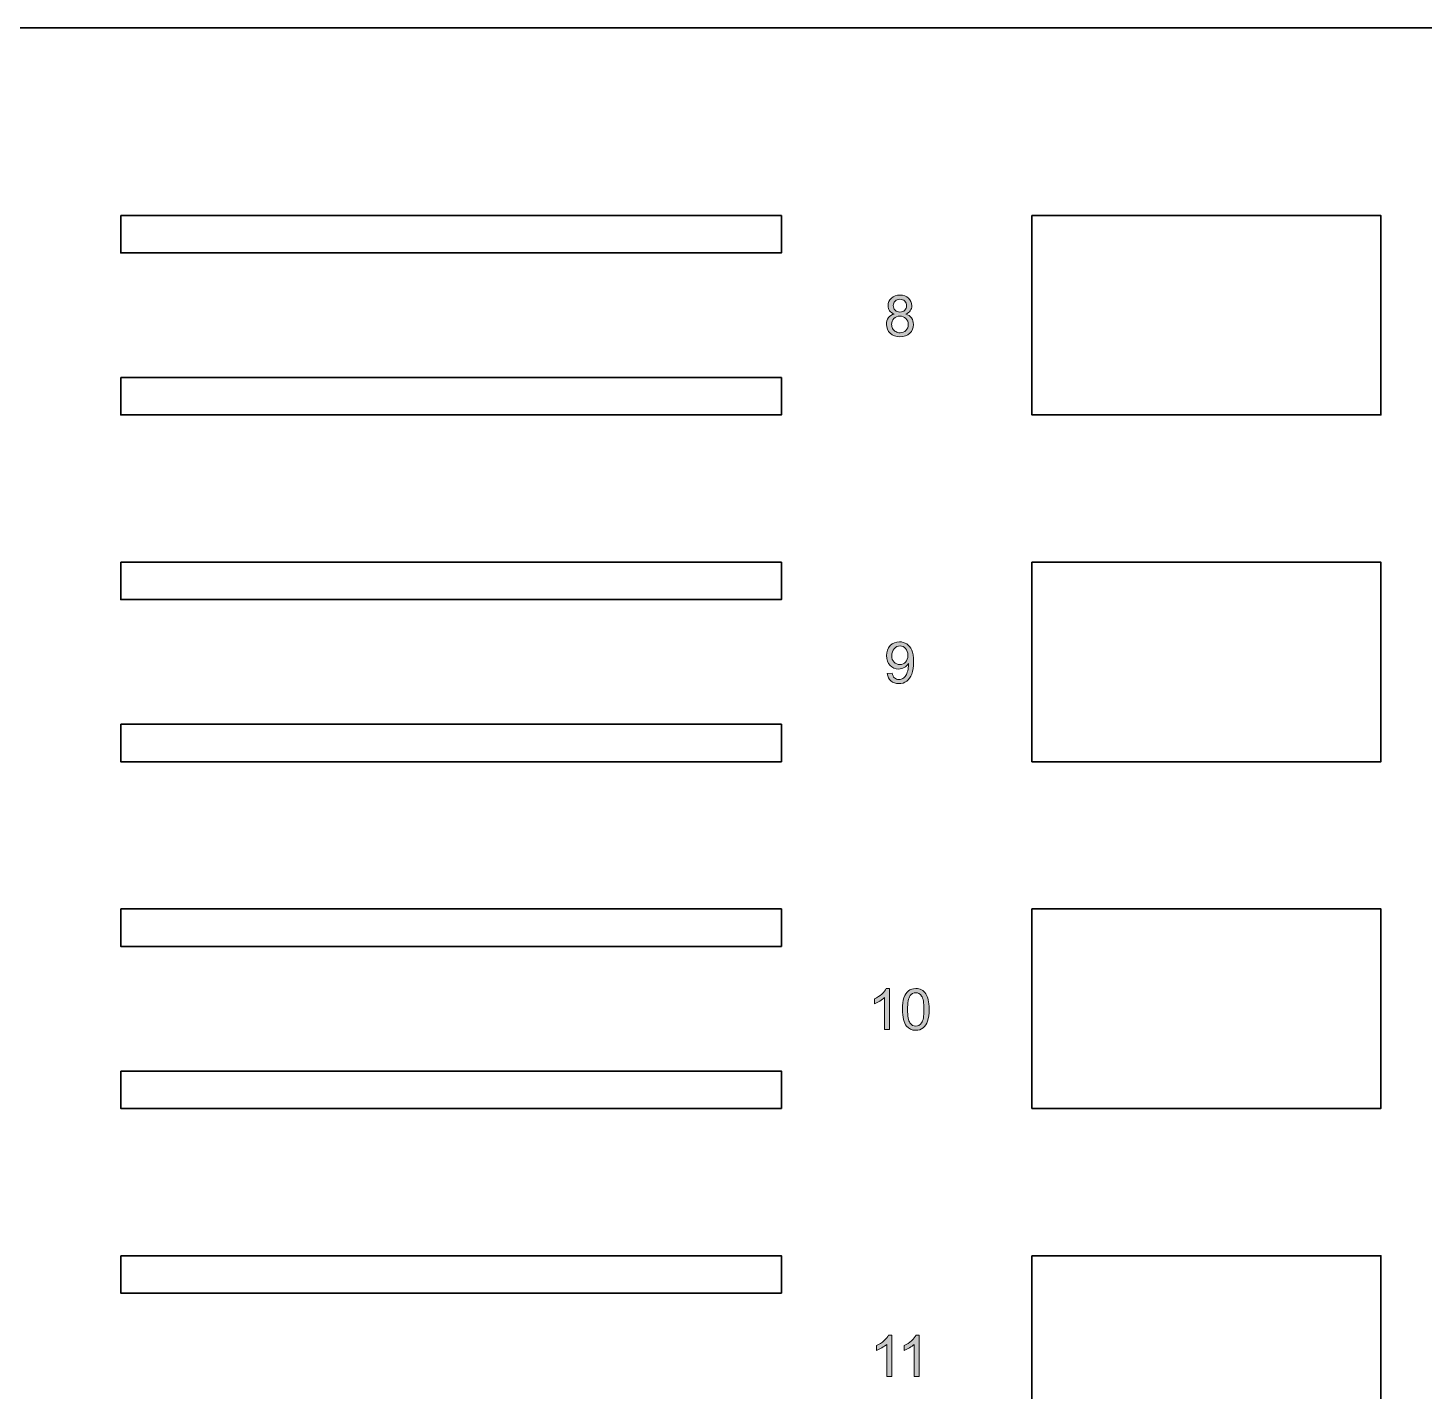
# Model space of a CAD drawing. Header units: inches. Extents: x -184 to 796, y 86 to 706.
# Drawn here: x 133.5 to 451, y 396 to 706 of the extents above; entities that cross this region are included whole.
import ezdxf

# ---------------------------------------------------------------- set-up
doc = ezdxf.new("R2010")
doc.units = ezdxf.units.IN
doc.header["$MEASUREMENT"] = 0
for name, color, linetype in [('Background_U+00A0Image', 7, 'Continuous'), ('bounds', 7, 'Continuous'), ('Layer 318', 7, 'Continuous')]:
    doc.layers.add(name, color=color, linetype=linetype)
picture_1 = doc.add_image_def('image1.png', size_in_pixel=(980, 620))

# ---------------------------------------------------------------- blocks, each defined once
blk = doc.blocks.new('block 3')
at = {"layer": 'bounds', "color": 7, "lineweight": 35, "true_color": 0xffffff}
blk.add_lwpolyline([(-184, 706), (-184, 102.22), (779.78, 102.22), (779.78, 706), (-184, 706)], dxfattribs=at)
blk = doc.blocks.new('block 2')
at = {"layer": 'bounds'}
blk.add_blockref('block 3', (0, 0), dxfattribs=at)
blk = doc.blocks.new('block 128')
at = {"layer": 'Layer 318', "color": 7, "lineweight": 35, "true_color": 0xffffff}
blk.add_lwpolyline([(154.6, 663.34), (154.6, 654.83), (304.84, 654.83), (304.84, 663.34), (154.6, 663.34)], dxfattribs=at)
blk = doc.blocks.new('block 127')
at = {"layer": 'Layer 318'}
blk.add_blockref('block 128', (0, 0), dxfattribs=at)
blk = doc.blocks.new('block 130')
at = {"layer": 'Layer 318', "color": 7, "lineweight": 35, "true_color": 0xffffff}
blk.add_lwpolyline([(154.6, 626.49), (154.6, 617.98), (304.84, 617.98), (304.84, 626.49), (154.6, 626.49)], dxfattribs=at)
blk = doc.blocks.new('block 129')
at = {"layer": 'Layer 318'}
blk.add_blockref('block 130', (0, 0), dxfattribs=at)
blk = doc.blocks.new('block 132')
at = {"layer": 'Layer 318', "color": 7, "lineweight": 35, "true_color": 0xffffff}
blk.add_lwpolyline([(361.81, 663.34), (361.81, 617.98), (441.18, 617.98), (441.18, 663.34), (361.81, 663.34)], dxfattribs=at)
blk = doc.blocks.new('block 131')
at = {"layer": 'Layer 318'}
blk.add_blockref('block 132', (0, 0), dxfattribs=at)
blk = doc.blocks.new('block 126')
at = {"layer": 'Layer 318'}
for name in ['block 127', 'block 131', 'block 129']:
    blk.add_blockref(name, (0, 0), dxfattribs=at)
blk = doc.blocks.new('block 135')
at = {"layer": 'Layer 318', "color": 7, "lineweight": 35, "true_color": 0xffffff}
blk.add_lwpolyline([(154.6, 663.34), (154.6, 654.83), (304.84, 654.83), (304.84, 663.34), (154.6, 663.34)], dxfattribs=at)
blk = doc.blocks.new('block 134')
at = {"layer": 'Layer 318'}
blk.add_blockref('block 135', (0, 0), dxfattribs=at)
blk = doc.blocks.new('block 137')
at = {"layer": 'Layer 318', "color": 7, "lineweight": 35, "true_color": 0xffffff}
blk.add_lwpolyline([(154.6, 626.49), (154.6, 617.98), (304.84, 617.98), (304.84, 626.49), (154.6, 626.49)], dxfattribs=at)
blk = doc.blocks.new('block 136')
at = {"layer": 'Layer 318'}
blk.add_blockref('block 137', (0, 0), dxfattribs=at)
blk = doc.blocks.new('block 139')
at = {"layer": 'Layer 318', "color": 7, "lineweight": 35, "true_color": 0xffffff}
blk.add_lwpolyline([(361.81, 663.34), (361.81, 617.98), (441.18, 617.98), (441.18, 663.34), (361.81, 663.34)], dxfattribs=at)
blk = doc.blocks.new('block 138')
at = {"layer": 'Layer 318'}
blk.add_blockref('block 139', (0, 0), dxfattribs=at)
blk = doc.blocks.new('block 133')
at = {"layer": 'Layer 318'}
for name in ['block 134', 'block 138', 'block 136']:
    blk.add_blockref(name, (0, 0), dxfattribs=at)
blk = doc.blocks.new('block 141')
at = {"layer": 'Layer 318', "true_color": 0xffffff}
h = blk.add_hatch(color=7, dxfattribs=at)
edge = h.paths.add_edge_path()
edge.add_spline(control_points=[(334.41, 640.04), (334.11, 640.46), (333.68, 640.76), (333.11, 640.94), (333.57, 641.12), (333.91, 641.36), (334.14, 641.68), (334.37, 642), (334.48, 642.38), (334.48, 642.81), (334.48, 643.49), (334.23, 644.06), (333.74, 644.53), (333.24, 645.01), (332.59, 645.24), (331.78, 645.24), (330.97, 645.24), (330.32, 645.01), (329.83, 644.55), (329.35, 644.09), (329.1, 643.52), (329.1, 642.84), (329.1, 642.39), (329.22, 642.01), (329.45, 641.69), (329.67, 641.37), (330.03, 641.12), (330.5, 640.94), (329.93, 640.8), (329.5, 640.52), (329.19, 640.11), (328.88, 639.7), (328.73, 639.19), (328.73, 638.59), (328.73, 637.78), (329.01, 637.1), (329.57, 636.56), (330.14, 636.01), (330.88, 635.74), (331.79, 635.74), (332.71, 635.74), (333.45, 636.01), (334.02, 636.55), (334.58, 637.09), (334.86, 637.76), (334.86, 638.56), (334.86, 639.13), (334.71, 639.63), (334.41, 640.04)], knot_values=[0, 0, 0, 0, 1, 1, 1, 2, 2, 2, 3, 3, 3, 4, 4, 4, 5, 5, 5, 6, 6, 6, 7, 7, 7, 8, 8, 8, 9, 9, 9, 10, 10, 10, 11, 11, 11, 12, 12, 12, 13, 13, 13, 14, 14, 14, 15, 15, 15, 16, 16, 16, 16], degree=3, periodic=1)
edge = h.paths.add_edge_path()
edge.add_spline(control_points=[(330.27, 642.88), (330.27, 643.27), (330.41, 643.6), (330.7, 643.88), (330.99, 644.16), (331.35, 644.3), (331.79, 644.3), (332.22, 644.3), (332.58, 644.16), (332.87, 643.87), (333.16, 643.59), (333.31, 643.24), (333.31, 642.82), (333.31, 642.42), (333.16, 642.08), (332.88, 641.8), (332.6, 641.52), (332.24, 641.38), (331.8, 641.38), (331.35, 641.38), (330.98, 641.52), (330.7, 641.8), (330.41, 642.08), (330.27, 642.44), (330.27, 642.88)], knot_values=[0, 0, 0, 0, 1, 1, 1, 2, 2, 2, 3, 3, 3, 4, 4, 4, 5, 5, 5, 6, 6, 6, 7, 7, 7, 8, 8, 8, 8], degree=3, periodic=1)
edge = h.paths.add_edge_path()
edge.add_spline(control_points=[(333.16, 637.21), (332.8, 636.85), (332.35, 636.68), (331.81, 636.68), (331.46, 636.68), (331.13, 636.76), (330.82, 636.93), (330.52, 637.1), (330.29, 637.33), (330.13, 637.64), (329.98, 637.94), (329.9, 638.26), (329.9, 638.58), (329.9, 639.12), (330.08, 639.56), (330.43, 639.92), (330.79, 640.27), (331.23, 640.45), (331.77, 640.45), (332.32, 640.45), (332.78, 640.27), (333.14, 639.91), (333.51, 639.55), (333.69, 639.1), (333.69, 638.55), (333.69, 638), (333.51, 637.56), (333.16, 637.21)], knot_values=[0, 0, 0, 0, 1, 1, 1, 2, 2, 2, 3, 3, 3, 4, 4, 4, 5, 5, 5, 6, 6, 6, 7, 7, 7, 8, 8, 8, 9, 9, 9, 9], degree=3, periodic=1)
at = {"layer": 'Layer 318', "lineweight": 0}
for points, knots in [([(334.41, 640.04), (334.11, 640.46), (333.68, 640.76), (333.11, 640.94), (333.57, 641.12), (333.91, 641.36), (334.14, 641.68), (334.37, 642), (334.48, 642.38), (334.48, 642.81), (334.48, 643.49), (334.23, 644.06), (333.74, 644.53), (333.24, 645.01), (332.59, 645.24), (331.78, 645.24), (330.97, 645.24), (330.32, 645.01), (329.83, 644.55), (329.35, 644.09), (329.1, 643.52), (329.1, 642.84), (329.1, 642.39), (329.22, 642.01), (329.45, 641.69), (329.67, 641.37), (330.03, 641.12), (330.5, 640.94), (329.93, 640.8), (329.5, 640.52), (329.19, 640.11), (328.88, 639.7), (328.73, 639.19), (328.73, 638.59), (328.73, 637.78), (329.01, 637.1), (329.57, 636.56), (330.14, 636.01), (330.88, 635.74), (331.79, 635.74), (332.71, 635.74), (333.45, 636.01), (334.02, 636.55), (334.58, 637.09), (334.86, 637.76), (334.86, 638.56), (334.86, 639.13), (334.71, 639.63), (334.41, 640.04)], [0, 0, 0, 0, 1, 1, 1, 2, 2, 2, 3, 3, 3, 4, 4, 4, 5, 5, 5, 6, 6, 6, 7, 7, 7, 8, 8, 8, 9, 9, 9, 10, 10, 10, 11, 11, 11, 12, 12, 12, 13, 13, 13, 14, 14, 14, 15, 15, 15, 16, 16, 16, 16]), ([(330.27, 642.88), (330.27, 643.27), (330.41, 643.6), (330.7, 643.88), (330.99, 644.16), (331.35, 644.3), (331.79, 644.3), (332.22, 644.3), (332.58, 644.16), (332.87, 643.87), (333.16, 643.59), (333.31, 643.24), (333.31, 642.82), (333.31, 642.42), (333.16, 642.08), (332.88, 641.8), (332.6, 641.52), (332.24, 641.38), (331.8, 641.38), (331.35, 641.38), (330.98, 641.52), (330.7, 641.8), (330.41, 642.08), (330.27, 642.44), (330.27, 642.88)], [0, 0, 0, 0, 1, 1, 1, 2, 2, 2, 3, 3, 3, 4, 4, 4, 5, 5, 5, 6, 6, 6, 7, 7, 7, 8, 8, 8, 8]), ([(333.16, 637.21), (332.8, 636.85), (332.35, 636.68), (331.81, 636.68), (331.46, 636.68), (331.13, 636.76), (330.82, 636.93), (330.52, 637.1), (330.29, 637.33), (330.13, 637.64), (329.98, 637.94), (329.9, 638.26), (329.9, 638.58), (329.9, 639.12), (330.08, 639.56), (330.43, 639.92), (330.79, 640.27), (331.23, 640.45), (331.77, 640.45), (332.32, 640.45), (332.78, 640.27), (333.14, 639.91), (333.51, 639.55), (333.69, 639.1), (333.69, 638.55), (333.69, 638), (333.51, 637.56), (333.16, 637.21)], [0, 0, 0, 0, 1, 1, 1, 2, 2, 2, 3, 3, 3, 4, 4, 4, 5, 5, 5, 6, 6, 6, 7, 7, 7, 8, 8, 8, 9, 9, 9, 9])]:
    blk.add_open_spline(points, degree=3, knots=knots, dxfattribs=at)
blk = doc.blocks.new('block 140')
at = {"layer": 'Layer 318'}
blk.add_blockref('block 141', (0, 0), dxfattribs=at)
blk = doc.blocks.new('block 125')
at = {"layer": 'Layer 318'}
for name in ['block 126', 'block 133', 'block 140']:
    blk.add_blockref(name, (0, 0), dxfattribs=at)
blk = doc.blocks.new('block 145')
at = {"layer": 'Layer 318', "color": 7, "lineweight": 35, "true_color": 0xffffff}
blk.add_lwpolyline([(154.6, 584.49), (154.6, 575.98), (304.84, 575.98), (304.84, 584.49), (154.6, 584.49)], dxfattribs=at)
blk = doc.blocks.new('block 144')
at = {"layer": 'Layer 318'}
blk.add_blockref('block 145', (0, 0), dxfattribs=at)
blk = doc.blocks.new('block 147')
at = {"layer": 'Layer 318', "color": 7, "lineweight": 35, "true_color": 0xffffff}
blk.add_lwpolyline([(154.6, 547.64), (154.6, 539.13), (304.84, 539.13), (304.84, 547.64), (154.6, 547.64)], dxfattribs=at)
blk = doc.blocks.new('block 146')
at = {"layer": 'Layer 318'}
blk.add_blockref('block 147', (0, 0), dxfattribs=at)
blk = doc.blocks.new('block 149')
at = {"layer": 'Layer 318', "color": 7, "lineweight": 35, "true_color": 0xffffff}
blk.add_lwpolyline([(361.81, 584.49), (361.81, 539.13), (441.18, 539.13), (441.18, 584.49), (361.81, 584.49)], dxfattribs=at)
blk = doc.blocks.new('block 148')
at = {"layer": 'Layer 318'}
blk.add_blockref('block 149', (0, 0), dxfattribs=at)
blk = doc.blocks.new('block 143')
at = {"layer": 'Layer 318'}
for name in ['block 144', 'block 148', 'block 146']:
    blk.add_blockref(name, (0, 0), dxfattribs=at)
blk = doc.blocks.new('block 152')
at = {"layer": 'Layer 318', "color": 7, "lineweight": 35, "true_color": 0xffffff}
blk.add_lwpolyline([(154.6, 584.49), (154.6, 575.98), (304.84, 575.98), (304.84, 584.49), (154.6, 584.49)], dxfattribs=at)
blk = doc.blocks.new('block 151')
at = {"layer": 'Layer 318'}
blk.add_blockref('block 152', (0, 0), dxfattribs=at)
blk = doc.blocks.new('block 154')
at = {"layer": 'Layer 318', "color": 7, "lineweight": 35, "true_color": 0xffffff}
blk.add_lwpolyline([(154.6, 547.64), (154.6, 539.13), (304.84, 539.13), (304.84, 547.64), (154.6, 547.64)], dxfattribs=at)
blk = doc.blocks.new('block 153')
at = {"layer": 'Layer 318'}
blk.add_blockref('block 154', (0, 0), dxfattribs=at)
blk = doc.blocks.new('block 156')
at = {"layer": 'Layer 318', "color": 7, "lineweight": 35, "true_color": 0xffffff}
blk.add_lwpolyline([(361.81, 584.49), (361.81, 539.13), (441.18, 539.13), (441.18, 584.49), (361.81, 584.49)], dxfattribs=at)
blk = doc.blocks.new('block 155')
at = {"layer": 'Layer 318'}
blk.add_blockref('block 156', (0, 0), dxfattribs=at)
blk = doc.blocks.new('block 150')
at = {"layer": 'Layer 318'}
for name in ['block 151', 'block 155', 'block 153']:
    blk.add_blockref(name, (0, 0), dxfattribs=at)
blk = doc.blocks.new('block 158')
at = {"layer": 'Layer 318', "true_color": 0xffffff}
h = blk.add_hatch(color=7, dxfattribs=at)
edge = h.paths.add_edge_path()
edge.add_spline(control_points=[(334.47, 564.51), (334.21, 565.11), (333.83, 565.58), (333.33, 565.9), (332.83, 566.23), (332.27, 566.39), (331.67, 566.39), (330.83, 566.39), (330.13, 566.1), (329.58, 565.53), (329.02, 564.95), (328.74, 564.19), (328.74, 563.25), (328.74, 562.34), (329.01, 561.6), (329.54, 561.04), (330.07, 560.48), (330.73, 560.2), (331.5, 560.2), (331.96, 560.2), (332.39, 560.32), (332.78, 560.54), (333.18, 560.77), (333.49, 561.06), (333.72, 561.43), (333.72, 561.33), (333.72, 561.25), (333.72, 561.2), (333.72, 560.73), (333.67, 560.26), (333.55, 559.8), (333.44, 559.35), (333.3, 558.98), (333.13, 558.72), (332.96, 558.45), (332.74, 558.23), (332.48, 558.07), (332.21, 557.91), (331.9, 557.83), (331.55, 557.83), (331.14, 557.83), (330.81, 557.95), (330.54, 558.18), (330.28, 558.41), (330.1, 558.79), (330.01, 559.3), (330.01, 559.3), (328.91, 559.2), (328.91, 559.2), (329.01, 558.47), (329.28, 557.9), (329.74, 557.5), (330.21, 557.09), (330.8, 556.89), (331.53, 556.89), (332.21, 556.89), (332.81, 557.07), (333.32, 557.44), (333.83, 557.81), (334.22, 558.35), (334.47, 559.05), (334.73, 559.76), (334.86, 560.7), (334.86, 561.89), (334.86, 563.03), (334.73, 563.91), (334.47, 564.51)], knot_values=[0, 0, 0, 0, 1, 1, 1, 2, 2, 2, 3, 3, 3, 4, 4, 4, 5, 5, 5, 6, 6, 6, 7, 7, 7, 8, 8, 8, 9, 9, 9, 10, 10, 10, 11, 11, 11, 12, 12, 12, 13, 13, 13, 14, 14, 14, 15, 15, 15, 16, 16, 16, 17, 17, 17, 18, 18, 18, 19, 19, 19, 20, 20, 20, 21, 21, 21, 22, 22, 22, 22], degree=3, periodic=1)
edge = h.paths.add_edge_path()
edge.add_spline(control_points=[(333.08, 561.77), (332.74, 561.4), (332.3, 561.21), (331.78, 561.21), (331.25, 561.21), (330.81, 561.4), (330.45, 561.77), (330.09, 562.14), (329.92, 562.62), (329.92, 563.21), (329.92, 563.87), (330.1, 564.41), (330.48, 564.82), (330.86, 565.24), (331.3, 565.45), (331.81, 565.45), (332.3, 565.45), (332.72, 565.25), (333.07, 564.87), (333.42, 564.48), (333.59, 563.96), (333.59, 563.31), (333.59, 562.65), (333.42, 562.14), (333.08, 561.77)], knot_values=[0, 0, 0, 0, 1, 1, 1, 2, 2, 2, 3, 3, 3, 4, 4, 4, 5, 5, 5, 6, 6, 6, 7, 7, 7, 8, 8, 8, 8], degree=3, periodic=1)
at = {"layer": 'Layer 318', "lineweight": 0}
for points, knots in [([(334.47, 564.51), (334.21, 565.11), (333.83, 565.58), (333.33, 565.9), (332.83, 566.23), (332.27, 566.39), (331.67, 566.39), (330.83, 566.39), (330.13, 566.1), (329.58, 565.53), (329.02, 564.95), (328.74, 564.19), (328.74, 563.25), (328.74, 562.34), (329.01, 561.6), (329.54, 561.04), (330.07, 560.48), (330.73, 560.2), (331.5, 560.2), (331.96, 560.2), (332.39, 560.32), (332.78, 560.54), (333.18, 560.77), (333.49, 561.06), (333.72, 561.43), (333.72, 561.33), (333.72, 561.25), (333.72, 561.2), (333.72, 560.73), (333.67, 560.26), (333.55, 559.8), (333.44, 559.35), (333.3, 558.98), (333.13, 558.72), (332.96, 558.45), (332.74, 558.23), (332.48, 558.07), (332.21, 557.91), (331.9, 557.83), (331.55, 557.83), (331.14, 557.83), (330.81, 557.95), (330.54, 558.18), (330.28, 558.41), (330.1, 558.79), (330.01, 559.3), (330.01, 559.3), (328.91, 559.2), (328.91, 559.2), (329.01, 558.47), (329.28, 557.9), (329.74, 557.5), (330.21, 557.09), (330.8, 556.89), (331.53, 556.89), (332.21, 556.89), (332.81, 557.07), (333.32, 557.44), (333.83, 557.81), (334.22, 558.35), (334.47, 559.05), (334.73, 559.76), (334.86, 560.7), (334.86, 561.89), (334.86, 563.03), (334.73, 563.91), (334.47, 564.51)], [0, 0, 0, 0, 1, 1, 1, 2, 2, 2, 3, 3, 3, 4, 4, 4, 5, 5, 5, 6, 6, 6, 7, 7, 7, 8, 8, 8, 9, 9, 9, 10, 10, 10, 11, 11, 11, 12, 12, 12, 13, 13, 13, 14, 14, 14, 15, 15, 15, 16, 16, 16, 17, 17, 17, 18, 18, 18, 19, 19, 19, 20, 20, 20, 21, 21, 21, 22, 22, 22, 22]), ([(333.08, 561.77), (332.74, 561.4), (332.3, 561.21), (331.78, 561.21), (331.25, 561.21), (330.81, 561.4), (330.45, 561.77), (330.09, 562.14), (329.92, 562.62), (329.92, 563.21), (329.92, 563.87), (330.1, 564.41), (330.48, 564.82), (330.86, 565.24), (331.3, 565.45), (331.81, 565.45), (332.3, 565.45), (332.72, 565.25), (333.07, 564.87), (333.42, 564.48), (333.59, 563.96), (333.59, 563.31), (333.59, 562.65), (333.42, 562.14), (333.08, 561.77)], [0, 0, 0, 0, 1, 1, 1, 2, 2, 2, 3, 3, 3, 4, 4, 4, 5, 5, 5, 6, 6, 6, 7, 7, 7, 8, 8, 8, 8])]:
    blk.add_open_spline(points, degree=3, knots=knots, dxfattribs=at)
blk = doc.blocks.new('block 157')
at = {"layer": 'Layer 318'}
blk.add_blockref('block 158', (0, 0), dxfattribs=at)
blk = doc.blocks.new('block 142')
at = {"layer": 'Layer 318'}
for name in ['block 143', 'block 150', 'block 157']:
    blk.add_blockref(name, (0, 0), dxfattribs=at)
blk = doc.blocks.new('block 162')
at = {"layer": 'Layer 318', "color": 7, "lineweight": 35, "true_color": 0xffffff}
blk.add_lwpolyline([(154.6, 505.64), (154.6, 497.13), (304.84, 497.13), (304.84, 505.64), (154.6, 505.64)], dxfattribs=at)
blk = doc.blocks.new('block 161')
at = {"layer": 'Layer 318'}
blk.add_blockref('block 162', (0, 0), dxfattribs=at)
blk = doc.blocks.new('block 164')
at = {"layer": 'Layer 318', "color": 7, "lineweight": 35, "true_color": 0xffffff}
blk.add_lwpolyline([(154.6, 468.79), (154.6, 460.28), (304.84, 460.28), (304.84, 468.79), (154.6, 468.79)], dxfattribs=at)
blk = doc.blocks.new('block 163')
at = {"layer": 'Layer 318'}
blk.add_blockref('block 164', (0, 0), dxfattribs=at)
blk = doc.blocks.new('block 166')
at = {"layer": 'Layer 318', "color": 7, "lineweight": 35, "true_color": 0xffffff}
blk.add_lwpolyline([(361.81, 505.64), (361.81, 460.28), (441.18, 460.28), (441.18, 505.64), (361.81, 505.64)], dxfattribs=at)
blk = doc.blocks.new('block 165')
at = {"layer": 'Layer 318'}
blk.add_blockref('block 166', (0, 0), dxfattribs=at)
blk = doc.blocks.new('block 160')
at = {"layer": 'Layer 318'}
for name in ['block 161', 'block 165', 'block 163']:
    blk.add_blockref(name, (0, 0), dxfattribs=at)
blk = doc.blocks.new('block 169')
at = {"layer": 'Layer 318', "color": 7, "lineweight": 35, "true_color": 0xffffff}
blk.add_lwpolyline([(154.6, 505.64), (154.6, 497.13), (304.84, 497.13), (304.84, 505.64), (154.6, 505.64)], dxfattribs=at)
blk = doc.blocks.new('block 168')
at = {"layer": 'Layer 318'}
blk.add_blockref('block 169', (0, 0), dxfattribs=at)
blk = doc.blocks.new('block 171')
at = {"layer": 'Layer 318', "color": 7, "lineweight": 35, "true_color": 0xffffff}
blk.add_lwpolyline([(154.6, 468.79), (154.6, 460.28), (304.84, 460.28), (304.84, 468.79), (154.6, 468.79)], dxfattribs=at)
blk = doc.blocks.new('block 170')
at = {"layer": 'Layer 318'}
blk.add_blockref('block 171', (0, 0), dxfattribs=at)
blk = doc.blocks.new('block 173')
at = {"layer": 'Layer 318', "color": 7, "lineweight": 35, "true_color": 0xffffff}
blk.add_lwpolyline([(361.81, 505.64), (361.81, 460.28), (441.18, 460.28), (441.18, 505.64), (361.81, 505.64)], dxfattribs=at)
blk = doc.blocks.new('block 172')
at = {"layer": 'Layer 318'}
blk.add_blockref('block 173', (0, 0), dxfattribs=at)
blk = doc.blocks.new('block 167')
at = {"layer": 'Layer 318'}
for name in ['block 168', 'block 172', 'block 170']:
    blk.add_blockref(name, (0, 0), dxfattribs=at)
blk = doc.blocks.new('block 176')
at = {"layer": 'Layer 318', "true_color": 0xffffff}
h = blk.add_hatch(color=7, dxfattribs=at)
edge = h.paths.add_edge_path()
edge.add_spline(control_points=[(328.69, 487.54), (328.49, 487.14), (328.16, 486.73), (327.68, 486.3), (327.2, 485.87), (326.64, 485.51), (326, 485.21), (326, 485.21), (326, 484.1), (326, 484.1), (326.36, 484.23), (326.76, 484.43), (327.21, 484.69), (327.65, 484.96), (328.01, 485.22), (328.29, 485.48), (328.29, 485.48), (328.29, 478.2), (328.29, 478.2), (328.29, 478.2), (329.43, 478.2), (329.43, 478.2), (329.43, 478.2), (329.43, 487.54), (329.43, 487.54), (329.43, 487.54), (328.69, 487.54), (328.69, 487.54)], knot_values=[0, 0, 0, 0, 1, 1, 1, 2, 2, 2, 3, 3, 3, 4, 4, 4, 5, 5, 5, 6, 6, 6, 7, 7, 7, 8, 8, 8, 9, 9, 9, 9], degree=3, periodic=1)
at = {"layer": 'Layer 318', "lineweight": 0}
blk.add_open_spline([(328.69, 487.54), (328.49, 487.14), (328.16, 486.73), (327.68, 486.3), (327.2, 485.87), (326.64, 485.51), (326, 485.21), (326, 485.21), (326, 484.1), (326, 484.1), (326.36, 484.23), (326.76, 484.43), (327.21, 484.69), (327.65, 484.96), (328.01, 485.22), (328.29, 485.48), (328.29, 485.48), (328.29, 478.2), (328.29, 478.2), (328.29, 478.2), (329.43, 478.2), (329.43, 478.2), (329.43, 478.2), (329.43, 487.54), (329.43, 487.54), (329.43, 487.54), (328.69, 487.54), (328.69, 487.54)], degree=3, knots=[0, 0, 0, 0, 1, 1, 1, 2, 2, 2, 3, 3, 3, 4, 4, 4, 5, 5, 5, 6, 6, 6, 7, 7, 7, 8, 8, 8, 9, 9, 9, 9], dxfattribs=at)
blk = doc.blocks.new('block 175')
at = {"layer": 'Layer 318'}
blk.add_blockref('block 176', (0, 0), dxfattribs=at)
blk = doc.blocks.new('block 178')
at = {"layer": 'Layer 318', "true_color": 0xffffff}
h = blk.add_hatch(color=7, dxfattribs=at)
edge = h.paths.add_edge_path()
edge.add_spline(control_points=[(338.22, 484.99), (338.08, 485.53), (337.88, 485.99), (337.64, 486.37), (337.39, 486.75), (337.08, 487.04), (336.7, 487.24), (336.33, 487.44), (335.89, 487.54), (335.39, 487.54), (334.71, 487.54), (334.15, 487.36), (333.71, 487), (333.26, 486.63), (332.92, 486.12), (332.7, 485.45), (332.47, 484.77), (332.36, 483.89), (332.36, 482.79), (332.36, 481.04), (332.66, 479.78), (333.28, 479.01), (333.79, 478.36), (334.49, 478.04), (335.39, 478.04), (336.07, 478.04), (336.64, 478.22), (337.08, 478.59), (337.53, 478.96), (337.86, 479.47), (338.09, 480.14), (338.31, 480.82), (338.42, 481.7), (338.42, 482.79), (338.42, 483.71), (338.35, 484.44), (338.22, 484.99)], knot_values=[0, 0, 0, 0, 1, 1, 1, 2, 2, 2, 3, 3, 3, 4, 4, 4, 5, 5, 5, 6, 6, 6, 7, 7, 7, 8, 8, 8, 9, 9, 9, 10, 10, 10, 11, 11, 11, 12, 12, 12, 12], degree=3, periodic=1)
edge = h.paths.add_edge_path()
edge.add_spline(control_points=[(336.71, 479.74), (336.36, 479.23), (335.92, 478.98), (335.39, 478.98), (334.87, 478.98), (334.42, 479.23), (334.07, 479.74), (333.71, 480.24), (333.53, 481.26), (333.53, 482.79), (333.53, 484.32), (333.73, 485.36), (334.12, 485.93), (334.43, 486.37), (334.85, 486.6), (335.38, 486.6), (335.91, 486.6), (336.36, 486.35), (336.71, 485.84), (337.07, 485.34), (337.25, 484.32), (337.25, 482.79), (337.25, 481.27), (337.07, 480.25), (336.71, 479.74)], knot_values=[0, 0, 0, 0, 1, 1, 1, 2, 2, 2, 3, 3, 3, 4, 4, 4, 5, 5, 5, 6, 6, 6, 7, 7, 7, 8, 8, 8, 8], degree=3, periodic=1)
at = {"layer": 'Layer 318', "lineweight": 0}
for points, knots in [([(338.22, 484.99), (338.08, 485.53), (337.88, 485.99), (337.64, 486.37), (337.39, 486.75), (337.08, 487.04), (336.7, 487.24), (336.33, 487.44), (335.89, 487.54), (335.39, 487.54), (334.71, 487.54), (334.15, 487.36), (333.71, 487), (333.26, 486.63), (332.92, 486.12), (332.7, 485.45), (332.47, 484.77), (332.36, 483.89), (332.36, 482.79), (332.36, 481.04), (332.66, 479.78), (333.28, 479.01), (333.79, 478.36), (334.49, 478.04), (335.39, 478.04), (336.07, 478.04), (336.64, 478.22), (337.08, 478.59), (337.53, 478.96), (337.86, 479.47), (338.09, 480.14), (338.31, 480.82), (338.42, 481.7), (338.42, 482.79), (338.42, 483.71), (338.35, 484.44), (338.22, 484.99)], [0, 0, 0, 0, 1, 1, 1, 2, 2, 2, 3, 3, 3, 4, 4, 4, 5, 5, 5, 6, 6, 6, 7, 7, 7, 8, 8, 8, 9, 9, 9, 10, 10, 10, 11, 11, 11, 12, 12, 12, 12]), ([(336.71, 479.74), (336.36, 479.23), (335.92, 478.98), (335.39, 478.98), (334.87, 478.98), (334.42, 479.23), (334.07, 479.74), (333.71, 480.24), (333.53, 481.26), (333.53, 482.79), (333.53, 484.32), (333.73, 485.36), (334.12, 485.93), (334.43, 486.37), (334.85, 486.6), (335.38, 486.6), (335.91, 486.6), (336.36, 486.35), (336.71, 485.84), (337.07, 485.34), (337.25, 484.32), (337.25, 482.79), (337.25, 481.27), (337.07, 480.25), (336.71, 479.74)], [0, 0, 0, 0, 1, 1, 1, 2, 2, 2, 3, 3, 3, 4, 4, 4, 5, 5, 5, 6, 6, 6, 7, 7, 7, 8, 8, 8, 8])]:
    blk.add_open_spline(points, degree=3, knots=knots, dxfattribs=at)
blk = doc.blocks.new('block 177')
at = {"layer": 'Layer 318'}
blk.add_blockref('block 178', (0, 0), dxfattribs=at)
blk = doc.blocks.new('block 174')
at = {"layer": 'Layer 318'}
for name in ['block 175', 'block 177']:
    blk.add_blockref(name, (0, 0), dxfattribs=at)
blk = doc.blocks.new('block 159')
at = {"layer": 'Layer 318'}
for name in ['block 160', 'block 167', 'block 174']:
    blk.add_blockref(name, (0, 0), dxfattribs=at)
blk = doc.blocks.new('block 182')
at = {"layer": 'Layer 318', "color": 7, "lineweight": 35, "true_color": 0xffffff}
blk.add_lwpolyline([(154.6, 426.79), (154.6, 418.28), (304.84, 418.28), (304.84, 426.79), (154.6, 426.79)], dxfattribs=at)
blk = doc.blocks.new('block 181')
at = {"layer": 'Layer 318'}
blk.add_blockref('block 182', (0, 0), dxfattribs=at)
blk = doc.blocks.new('block 184')
at = {"layer": 'Layer 318', "color": 7, "lineweight": 35, "true_color": 0xffffff}
blk.add_lwpolyline([(154.6, 389.94), (154.6, 381.43), (304.84, 381.43), (304.84, 389.94), (154.6, 389.94)], dxfattribs=at)
blk = doc.blocks.new('block 183')
at = {"layer": 'Layer 318'}
blk.add_blockref('block 184', (0, 0), dxfattribs=at)
blk = doc.blocks.new('block 186')
at = {"layer": 'Layer 318', "color": 7, "lineweight": 35, "true_color": 0xffffff}
blk.add_lwpolyline([(361.81, 426.79), (361.81, 381.43), (441.18, 381.43), (441.18, 426.79), (361.81, 426.79)], dxfattribs=at)
blk = doc.blocks.new('block 185')
at = {"layer": 'Layer 318'}
blk.add_blockref('block 186', (0, 0), dxfattribs=at)
blk = doc.blocks.new('block 180')
at = {"layer": 'Layer 318'}
for name in ['block 181', 'block 185', 'block 183']:
    blk.add_blockref(name, (0, 0), dxfattribs=at)
blk = doc.blocks.new('block 189')
at = {"layer": 'Layer 318', "color": 7, "lineweight": 35, "true_color": 0xffffff}
blk.add_lwpolyline([(154.6, 426.79), (154.6, 418.28), (304.84, 418.28), (304.84, 426.79), (154.6, 426.79)], dxfattribs=at)
blk = doc.blocks.new('block 188')
at = {"layer": 'Layer 318'}
blk.add_blockref('block 189', (0, 0), dxfattribs=at)
blk = doc.blocks.new('block 191')
at = {"layer": 'Layer 318', "color": 7, "lineweight": 35, "true_color": 0xffffff}
blk.add_lwpolyline([(154.6, 389.94), (154.6, 381.43), (304.84, 381.43), (304.84, 389.94), (154.6, 389.94)], dxfattribs=at)
blk = doc.blocks.new('block 190')
at = {"layer": 'Layer 318'}
blk.add_blockref('block 191', (0, 0), dxfattribs=at)
blk = doc.blocks.new('block 193')
at = {"layer": 'Layer 318', "color": 7, "lineweight": 35, "true_color": 0xffffff}
blk.add_lwpolyline([(361.81, 426.79), (361.81, 381.43), (441.18, 381.43), (441.18, 426.79), (361.81, 426.79)], dxfattribs=at)
blk = doc.blocks.new('block 192')
at = {"layer": 'Layer 318'}
blk.add_blockref('block 193', (0, 0), dxfattribs=at)
blk = doc.blocks.new('block 187')
at = {"layer": 'Layer 318'}
for name in ['block 188', 'block 192', 'block 190']:
    blk.add_blockref(name, (0, 0), dxfattribs=at)
blk = doc.blocks.new('block 196')
at = {"layer": 'Layer 318', "true_color": 0xffffff}
h = blk.add_hatch(color=7, dxfattribs=at)
edge = h.paths.add_edge_path()
edge.add_spline(control_points=[(329.18, 408.69), (328.98, 408.29), (328.64, 407.88), (328.16, 407.45), (327.68, 407.02), (327.12, 406.66), (326.48, 406.36), (326.48, 406.36), (326.48, 405.25), (326.48, 405.25), (326.84, 405.38), (327.24, 405.58), (327.69, 405.84), (328.13, 406.11), (328.49, 406.37), (328.77, 406.63), (328.77, 406.63), (328.77, 399.35), (328.77, 399.35), (328.77, 399.35), (329.91, 399.35), (329.91, 399.35), (329.91, 399.35), (329.91, 408.69), (329.91, 408.69), (329.91, 408.69), (329.18, 408.69), (329.18, 408.69)], knot_values=[0, 0, 0, 0, 1, 1, 1, 2, 2, 2, 3, 3, 3, 4, 4, 4, 5, 5, 5, 6, 6, 6, 7, 7, 7, 8, 8, 8, 9, 9, 9, 9], degree=3, periodic=1)
at = {"layer": 'Layer 318', "lineweight": 0}
blk.add_open_spline([(329.18, 408.69), (328.98, 408.29), (328.64, 407.88), (328.16, 407.45), (327.68, 407.02), (327.12, 406.66), (326.48, 406.36), (326.48, 406.36), (326.48, 405.25), (326.48, 405.25), (326.84, 405.38), (327.24, 405.58), (327.69, 405.84), (328.13, 406.11), (328.49, 406.37), (328.77, 406.63), (328.77, 406.63), (328.77, 399.35), (328.77, 399.35), (328.77, 399.35), (329.91, 399.35), (329.91, 399.35), (329.91, 399.35), (329.91, 408.69), (329.91, 408.69), (329.91, 408.69), (329.18, 408.69), (329.18, 408.69)], degree=3, knots=[0, 0, 0, 0, 1, 1, 1, 2, 2, 2, 3, 3, 3, 4, 4, 4, 5, 5, 5, 6, 6, 6, 7, 7, 7, 8, 8, 8, 9, 9, 9, 9], dxfattribs=at)
blk = doc.blocks.new('block 195')
at = {"layer": 'Layer 318'}
blk.add_blockref('block 196', (0, 0), dxfattribs=at)
blk = doc.blocks.new('block 198')
at = {"layer": 'Layer 318', "true_color": 0xffffff}
h = blk.add_hatch(color=7, dxfattribs=at)
edge = h.paths.add_edge_path()
edge.add_spline(control_points=[(335.44, 408.69), (335.24, 408.29), (334.9, 407.88), (334.43, 407.45), (333.95, 407.02), (333.39, 406.66), (332.75, 406.36), (332.75, 406.36), (332.75, 405.25), (332.75, 405.25), (333.11, 405.38), (333.51, 405.58), (333.95, 405.84), (334.4, 406.11), (334.76, 406.37), (335.03, 406.63), (335.03, 406.63), (335.03, 399.35), (335.03, 399.35), (335.03, 399.35), (336.18, 399.35), (336.18, 399.35), (336.18, 399.35), (336.18, 408.69), (336.18, 408.69), (336.18, 408.69), (335.44, 408.69), (335.44, 408.69)], knot_values=[0, 0, 0, 0, 1, 1, 1, 2, 2, 2, 3, 3, 3, 4, 4, 4, 5, 5, 5, 6, 6, 6, 7, 7, 7, 8, 8, 8, 9, 9, 9, 9], degree=3, periodic=1)
at = {"layer": 'Layer 318', "lineweight": 0}
blk.add_open_spline([(335.44, 408.69), (335.24, 408.29), (334.9, 407.88), (334.43, 407.45), (333.95, 407.02), (333.39, 406.66), (332.75, 406.36), (332.75, 406.36), (332.75, 405.25), (332.75, 405.25), (333.11, 405.38), (333.51, 405.58), (333.95, 405.84), (334.4, 406.11), (334.76, 406.37), (335.03, 406.63), (335.03, 406.63), (335.03, 399.35), (335.03, 399.35), (335.03, 399.35), (336.18, 399.35), (336.18, 399.35), (336.18, 399.35), (336.18, 408.69), (336.18, 408.69), (336.18, 408.69), (335.44, 408.69), (335.44, 408.69)], degree=3, knots=[0, 0, 0, 0, 1, 1, 1, 2, 2, 2, 3, 3, 3, 4, 4, 4, 5, 5, 5, 6, 6, 6, 7, 7, 7, 8, 8, 8, 9, 9, 9, 9], dxfattribs=at)
blk = doc.blocks.new('block 197')
at = {"layer": 'Layer 318'}
blk.add_blockref('block 198', (0, 0), dxfattribs=at)
blk = doc.blocks.new('block 194')
at = {"layer": 'Layer 318'}
for name in ['block 195', 'block 197']:
    blk.add_blockref(name, (0, 0), dxfattribs=at)
blk = doc.blocks.new('block 179')
at = {"layer": 'Layer 318'}
for name in ['block 180', 'block 187', 'block 194']:
    blk.add_blockref(name, (0, 0), dxfattribs=at)
blk = doc.blocks.new('block 124')
at = {"layer": 'Layer 318'}
for name in ['block 125', 'block 142', 'block 159', 'block 179']:
    blk.add_blockref(name, (0, 0), dxfattribs=at)

msp = doc.modelspace()

# ---------------------------------------------------------------- block references
at = {"layer": 'bounds'}
msp.add_blockref('block 2', (0, 0), dxfattribs=at)
at = {"layer": 'Layer 318'}
msp.add_blockref('block 124', (0, 0), dxfattribs=at)

# ---------------------------------------------------------------- pictures from other files: only their frames are drawn
at = {"layer": 'Background_U+00A0Image'}
image = msp.add_image(picture_1, insert=(-184, 86), size_in_units=(980, 620), dxfattribs=at)

doc.saveas('drawing.dxf')
